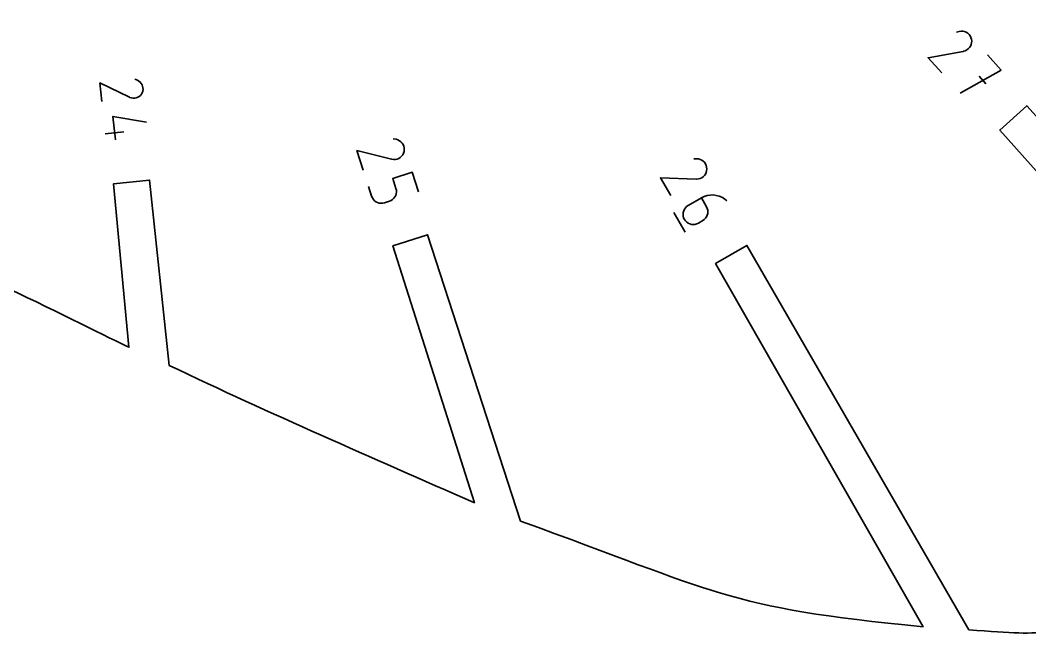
# Model space of a CAD drawing. Header units: centimetres. Extents: x -100 to 52, y -49 to 45.
# Drawn here: x -86.36 to -78.03, y -21.94 to -16.84 of the extents above; entities that cross this region are included whole.
import ezdxf

# ---------------------------------------------------------------- set-up
doc = ezdxf.new("R2010")
doc.units = ezdxf.units.CM
doc.header["$MEASUREMENT"] = 0
doc.layers.add('layer 1', color=7, linetype='Continuous')

msp = doc.modelspace()

# ---------------------------------------------------------------- linework, layer by layer
at = {"layer": 'layer 1', "color": 250, "lineweight": 35}
for points, knots in [([(-98.52654, -19.69095), (-98.52654, -19.69095), (-97.32427, -20.23712), (-97.32427, -20.23712), (-97.32427, -20.23712), (-97.32427, -20.23712), (-94.72386, -17.3715), (-94.72386, -17.3715), (-94.72386, -17.3715), (-94.72386, -17.3715), (-94.50092, -17.57224), (-94.50092, -17.57224), (-94.50092, -17.57224), (-94.50092, -17.57224), (-97.00619, -20.35463), (-97.00619, -20.35463), (-97.00619, -20.35463), (-95.41216, -20.52421), (-95.12664, -20.63377), (-93.48973, -20.28772), (-93.48973, -20.28772), (-93.48973, -20.28772), (-92.10978, -17.89756), (-92.10978, -17.89756), (-92.10978, -17.89756), (-92.10978, -17.89756), (-91.84997, -18.04756), (-91.84997, -18.04756), (-91.84997, -18.04756), (-91.84997, -18.04756), (-93.08875, -20.1932), (-93.08875, -20.1932), (-93.08875, -20.1932), (-92.10593, -20.0464), (-91.22934, -19.77083), (-90.24428, -19.51206), (-90.24428, -19.51206), (-90.24428, -19.51206), (-89.69729, -17.87711), (-89.69729, -17.87711), (-89.69729, -17.87711), (-89.69729, -17.87711), (-89.41197, -17.96982), (-89.41197, -17.96982), (-89.41197, -17.96982), (-89.41197, -17.96982), (-89.87455, -19.3935), (-89.87455, -19.3935), (-89.87455, -19.3935), (-89.15314, -19.24652), (-88.43535, -19.01065), (-87.7262, -18.80709), (-87.7262, -18.80709), (-87.7262, -18.80709), (-87.59775, -17.72849), (-87.59775, -17.72849), (-87.59775, -17.72849), (-87.59775, -17.72849), (-87.2994, -17.75985), (-87.2994, -17.75985), (-87.2994, -17.75985), (-87.2994, -17.75985), (-87.39741, -18.69239), (-87.39741, -18.69239), (-87.39741, -18.69239), (-87.18088, -18.67591), (-85.77119, -19.4016), (-85.46701, -19.54407), (-85.46701, -19.54407), (-85.46701, -19.54407), (-85.59375, -18.19471), (-85.59375, -18.19471), (-85.59375, -18.19471), (-85.59375, -18.19471), (-85.2954, -18.16335), (-85.2954, -18.16335), (-85.2954, -18.16335), (-85.2954, -18.16335), (-85.1345, -19.69417), (-85.1345, -19.69417), (-85.1345, -19.69417), (-84.2835, -20.10026), (-83.47692, -20.44826), (-82.61366, -20.82899), (-82.61366, -20.82899), (-82.61366, -20.82899), (-83.28717, -18.70757), (-83.28717, -18.70757), (-83.28717, -18.70757), (-83.28717, -18.70757), (-83.00186, -18.61487), (-83.00186, -18.61487), (-83.00186, -18.61487), (-83.00186, -18.61487), (-82.23327, -20.98034), (-82.23327, -20.98034), (-82.23327, -20.98034), (-80.61391, -21.56183), (-80.55406, -21.69483), (-78.90947, -21.85243), (-78.90947, -21.85243), (-78.90947, -21.85243), (-80.62338, -18.85385), (-80.62338, -18.85385), (-80.62338, -18.85385), (-80.62338, -18.85385), (-80.36357, -18.70385), (-80.36357, -18.70385), (-80.36357, -18.70385), (-80.36357, -18.70385), (-78.53154, -21.87702), (-78.53154, -21.87702), (-78.53154, -21.87702), (-77.80634, -21.93547), (-77.94115, -21.91348), (-77.07269, -21.67987), (-77.07269, -21.67987), (-76.21692, -21.44968), (-76.36761, -21.4984), (-75.55864, -20.79244), (-75.55864, -20.79244), (-75.55864, -20.79244), (-78.27726, -17.75069), (-78.27726, -17.75069), (-78.27726, -17.75069), (-78.27726, -17.75069), (-78.05432, -17.54995), (-78.05432, -17.54995), (-78.05432, -17.54995), (-78.05432, -17.54995), (-75.33115, -20.57433), (-75.33115, -20.57433), (-75.33115, -20.57433), (-75.11977, -20.42315), (-74.59754, -19.26939), (-74.5181, -18.95532), (-74.5181, -18.95532), (-74.5181, -18.95532), (-74.39407, -17.40541), (-74.39407, -17.40541), (-74.39407, -17.40541), (-74.39407, -17.40541), (-77.12459, -15.40303), (-77.12459, -15.40303), (-77.12459, -15.40303), (-77.12459, -15.40303), (-76.94825, -15.16032), (-76.94825, -15.16032), (-76.94825, -15.16032), (-76.94825, -15.16032), (-74.39044, -17.01868), (-74.39044, -17.01868), (-74.39044, -17.01868), (-74.29888, -16.7252), (-74.84731, -14.25196), (-74.98673, -13.72123), (-74.98673, -13.72123), (-74.98673, -13.72123), (-76.98316, -12.81595), (-76.98316, -12.81595), (-76.98316, -12.81595), (-76.98316, -12.81595), (-76.86114, -12.54188), (-76.86114, -12.54188), (-76.86114, -12.54188), (-76.86114, -12.54188), (-75.114, -13.31976), (-75.114, -13.31976), (-75.114, -13.31976), (-75.32404, -12.48269), (-75.51083, -11.70447), (-75.74875, -10.87563), (-75.74875, -10.87563), (-75.74875, -10.87563), (-77.08277, -10.57674), (-77.08277, -10.57674), (-77.08277, -10.57674), (-77.08277, -10.57674), (-77.0204, -10.28329), (-77.0204, -10.28329), (-77.0204, -10.28329), (-77.0204, -10.28329), (-75.86967, -10.52789), (-75.86967, -10.52789), (-75.86967, -10.52789), (-76.27675, -9.02249), (-76.30859, -9.46489), (-75.90032, -8.59319), (-75.90032, -8.59319), (-75.90032, -8.59319), (-76.972, -8.57819), (-76.972, -8.57819), (-76.972, -8.57819), (-76.972, -8.57819), (-76.972, -8.27819), (-76.972, -8.27819), (-76.972, -8.27819), (-76.972, -8.27819), (-75.76076, -8.27819), (-75.76076, -8.27819), (-75.76076, -8.27819), (-75.42213, -7.56186), (-75.06287, -6.82672), (-74.74439, -6.10465), (-74.74439, -6.10465), (-74.74439, -6.10465), (-76.44196, -6.45014), (-76.44196, -6.45014), (-76.44196, -6.45014), (-76.44196, -6.45014), (-76.50433, -6.15669), (-76.50433, -6.15669), (-76.50433, -6.15669), (-76.50433, -6.15669), (-74.59176, -5.75017), (-74.59176, -5.75017), (-74.59176, -5.75017), (-74.06339, -4.55929), (-73.83809, -4.05316), (-73.42291, -2.80012), (-73.42291, -2.80012), (-73.42291, -2.80012), (-76.01147, -3.9362), (-76.01147, -3.9362), (-76.01147, -3.9362), (-76.01147, -3.9362), (-76.13349, -3.66214), (-76.13349, -3.66214), (-76.13349, -3.66214), (-76.13349, -3.66214), (-73.2901, -2.39618), (-73.2901, -2.39618), (-73.2901, -2.39618), (-73.12016, -1.88717), (-72.93178, -0.48234), (-72.97818, 0.03596), (-72.97818, 0.03596), (-72.97818, 0.03596), (-73.21774, 0.96854), (-73.21774, 0.96854), (-73.21774, 0.96854), (-73.21774, 0.96854), (-76.40047, -1.29807), (-76.40047, -1.29807), (-76.40047, -1.29807), (-76.40047, -1.29807), (-76.5768, -1.05537), (-76.5768, -1.05537), (-76.5768, -1.05537), (-76.5768, -1.05537), (-73.32265, 1.3089), (-73.32265, 1.3089), (-73.32265, 1.3089), (-73.45134, 1.81415), (-73.47945, 1.7523), (-73.9792, 2.33824), (-73.9792, 2.33824), (-74.55946, 3.01857), (-74.60347, 2.94138), (-75.61459, 3.38073), (-75.61459, 3.38073), (-75.61459, 3.38073), (-78.21499, 0.51511), (-78.21499, 0.51511), (-78.21499, 0.51511), (-78.21499, 0.51511), (-78.43794, 0.71584), (-78.43794, 0.71584), (-78.43794, 0.71584), (-78.43794, 0.71584), (-75.93266, 3.49824), (-75.93266, 3.49824), (-75.93266, 3.49824), (-77.52662, 3.66781), (-77.81226, 3.77737), (-79.44912, 3.43133), (-79.44912, 3.43133), (-79.44912, 3.43133), (-80.82908, 1.04117), (-80.82908, 1.04117), (-80.82908, 1.04117), (-80.82908, 1.04117), (-81.08888, 1.19117), (-81.08888, 1.19117), (-81.08888, 1.19117), (-81.08888, 1.19117), (-79.8501, 3.33681), (-79.8501, 3.33681), (-79.8501, 3.33681), (-80.83292, 3.19001), (-81.70951, 2.91444), (-82.69457, 2.65566), (-82.69457, 2.65566), (-82.69457, 2.65566), (-83.24157, 1.02072), (-83.24157, 1.02072), (-83.24157, 1.02072), (-83.24157, 1.02072), (-83.52688, 1.11343), (-83.52688, 1.11343), (-83.52688, 1.11343), (-83.52688, 1.11343), (-83.0643, 2.5371), (-83.0643, 2.5371), (-83.0643, 2.5371), (-83.78571, 2.39013), (-84.5035, 2.15426), (-85.21265, 1.9507), (-85.21265, 1.9507), (-85.21265, 1.9507), (-85.3411, 0.8721), (-85.3411, 0.8721), (-85.3411, 0.8721), (-85.3411, 0.8721), (-85.63946, 0.90346), (-85.63946, 0.90346), (-85.63946, 0.90346), (-85.63946, 0.90346), (-85.54144, 1.836), (-85.54144, 1.836), (-85.54144, 1.836), (-85.75798, 1.81952), (-87.16766, 2.54521), (-87.47184, 2.68767), (-87.47184, 2.68767), (-87.47184, 2.68767), (-87.3451, 1.33832), (-87.3451, 1.33832), (-87.3451, 1.33832), (-87.3451, 1.33832), (-87.64346, 1.30696), (-87.64346, 1.30696), (-87.64346, 1.30696), (-87.64346, 1.30696), (-87.80436, 2.83778), (-87.80436, 2.83778), (-87.80436, 2.83778), (-88.65535, 3.24386), (-89.46195, 3.59188), (-90.3252, 3.9726), (-90.3252, 3.9726), (-90.3252, 3.9726), (-89.65168, 1.85118), (-89.65168, 1.85118), (-89.65168, 1.85118), (-89.65168, 1.85118), (-89.937, 1.75847), (-89.937, 1.75847), (-89.937, 1.75847), (-89.937, 1.75847), (-90.70559, 4.12395), (-90.70559, 4.12395), (-90.70559, 4.12395), (-92.32495, 4.70544), (-92.3848, 4.83844), (-94.02939, 4.99604), (-94.02939, 4.99604), (-94.02939, 4.99604), (-92.31548, 1.99745), (-92.31548, 1.99745), (-92.31548, 1.99745), (-92.31548, 1.99745), (-92.57528, 1.84745), (-92.57528, 1.84745), (-92.57528, 1.84745), (-92.57528, 1.84745), (-94.40732, 5.02062), (-94.40732, 5.02062), (-94.40732, 5.02062), (-95.1325, 5.07909), (-94.9977, 5.05709), (-95.86616, 4.82348), (-95.86616, 4.82348), (-96.72201, 4.59326), (-96.57118, 4.64203), (-97.38022, 3.93605), (-97.38022, 3.93605), (-97.38022, 3.93605), (-94.66159, 0.89429), (-94.66159, 0.89429), (-94.66159, 0.89429), (-94.66159, 0.89429), (-94.88454, 0.69355), (-94.88454, 0.69355), (-94.88454, 0.69355), (-94.88454, 0.69355), (-97.60771, 3.71794), (-97.60771, 3.71794), (-97.60771, 3.71794), (-97.81908, 3.56676), (-98.34131, 2.41299), (-98.42075, 2.09893), (-98.42075, 2.09893), (-98.42075, 2.09893), (-98.54479, 0.54901), (-98.54479, 0.54901), (-98.54479, 0.54901), (-98.54479, 0.54901), (-95.81427, -1.45336), (-95.81427, -1.45336), (-95.81427, -1.45336), (-95.81427, -1.45336), (-95.9906, -1.69606), (-95.9906, -1.69606), (-95.9906, -1.69606), (-95.9906, -1.69606), (-98.54842, 0.16229), (-98.54842, 0.16229), (-98.54842, 0.16229), (-98.63997, -0.13128), (-98.09155, -2.60437), (-97.95212, -3.13515), (-97.95212, -3.13515), (-97.95212, -3.13515), (-95.9557, -4.04044), (-95.9557, -4.04044), (-95.9557, -4.04044), (-95.9557, -4.04044), (-96.07772, -4.3145), (-96.07772, -4.3145), (-96.07772, -4.3145), (-96.07772, -4.3145), (-97.82485, -3.53663), (-97.82485, -3.53663), (-97.82485, -3.53663), (-97.61482, -4.3737), (-97.42803, -5.15191), (-97.19011, -5.98076), (-97.19011, -5.98076), (-97.19011, -5.98076), (-95.85608, -6.27965), (-95.85608, -6.27965), (-95.85608, -6.27965), (-95.85608, -6.27965), (-95.91845, -6.57309), (-95.91845, -6.57309), (-95.91845, -6.57309), (-95.91845, -6.57309), (-97.06918, -6.3285), (-97.06918, -6.3285), (-97.06918, -6.3285), (-96.66212, -7.83389), (-96.63027, -7.39149), (-97.03854, -8.26319), (-97.03854, -8.26319), (-97.03854, -8.26319), (-95.96685, -8.27819), (-95.96685, -8.27819), (-95.96685, -8.27819), (-95.96685, -8.27819), (-95.96685, -8.57819), (-95.96685, -8.57819), (-95.96685, -8.57819), (-95.96685, -8.57819), (-97.17809, -8.57819), (-97.17809, -8.57819), (-97.17809, -8.57819), (-97.51672, -9.29452), (-97.876, -10.02967), (-98.19446, -10.75174), (-98.19446, -10.75174), (-98.19446, -10.75174), (-96.49689, -10.40625), (-96.49689, -10.40625), (-96.49689, -10.40625), (-96.49689, -10.40625), (-96.43452, -10.69969), (-96.43452, -10.69969), (-96.43452, -10.69969), (-96.43452, -10.69969), (-98.34709, -11.10622), (-98.34709, -11.10622), (-98.34709, -11.10622), (-98.87547, -12.29711), (-99.10076, -12.80321), (-99.51594, -14.05626), (-99.51594, -14.05626), (-99.51594, -14.05626), (-96.92738, -12.92018), (-96.92738, -12.92018), (-96.92738, -12.92018), (-96.92738, -12.92018), (-96.80536, -13.19424), (-96.80536, -13.19424), (-96.80536, -13.19424), (-96.80536, -13.19424), (-99.64875, -14.4602), (-99.64875, -14.4602), (-99.64875, -14.4602), (-99.81868, -14.96919), (-100.00707, -16.37408), (-99.96068, -16.89235), (-99.96068, -16.89235), (-99.96068, -16.89235), (-99.72111, -17.82493), (-99.72111, -17.82493), (-99.72111, -17.82493), (-99.72111, -17.82493), (-96.53839, -15.55831), (-96.53839, -15.55831), (-96.53839, -15.55831), (-96.53839, -15.55831), (-96.36205, -15.80101), (-96.36205, -15.80101), (-96.36205, -15.80101), (-96.36205, -15.80101), (-99.6162, -18.16529), (-99.6162, -18.16529), (-99.6162, -18.16529), (-99.4614, -18.77309), (-98.9348, -19.2231), (-98.52654, -19.69095)], [0, 0, 0, 0, 0.0077519, 0.0077519, 0.0077519, 0.0077519, 0.0155039, 0.0155039, 0.0155039, 0.0155039, 0.0232558, 0.0232558, 0.0232558, 0.0232558, 0.0310078, 0.0310078, 0.0310078, 0.0310078, 0.0387597, 0.0387597, 0.0387597, 0.0387597, 0.0465116, 0.0465116, 0.0465116, 0.0465116, 0.0542636, 0.0542636, 0.0542636, 0.0542636, 0.0620155, 0.0620155, 0.0620155, 0.0620155, 0.0697674, 0.0697674, 0.0697674, 0.0697674, 0.0775194, 0.0775194, 0.0775194, 0.0775194, 0.0852713, 0.0852713, 0.0852713, 0.0852713, 0.0930233, 0.0930233, 0.0930233, 0.0930233, 0.1007752, 0.1007752, 0.1007752, 0.1007752, 0.1085271, 0.1085271, 0.1085271, 0.1085271, 0.1162791, 0.1162791, 0.1162791, 0.1162791, 0.124031, 0.124031, 0.124031, 0.124031, 0.1317829, 0.1317829, 0.1317829, 0.1317829, 0.1395349, 0.1395349, 0.1395349, 0.1395349, 0.1472868, 0.1472868, 0.1472868, 0.1472868, 0.1550388, 0.1550388, 0.1550388, 0.1550388, 0.1627907, 0.1627907, 0.1627907, 0.1627907, 0.1705426, 0.1705426, 0.1705426, 0.1705426, 0.1782946, 0.1782946, 0.1782946, 0.1782946, 0.1860465, 0.1860465, 0.1860465, 0.1860465, 0.1937984, 0.1937984, 0.1937984, 0.1937984, 0.2015504, 0.2015504, 0.2015504, 0.2015504, 0.2093023, 0.2093023, 0.2093023, 0.2093023, 0.2170543, 0.2170543, 0.2170543, 0.2170543, 0.2248062, 0.2248062, 0.2248062, 0.2248062, 0.2325581, 0.2325581, 0.2325581, 0.2325581, 0.2403101, 0.2403101, 0.2403101, 0.2403101, 0.248062, 0.248062, 0.248062, 0.248062, 0.255814, 0.255814, 0.255814, 0.255814, 0.2635659, 0.2635659, 0.2635659, 0.2635659, 0.2713178, 0.2713178, 0.2713178, 0.2713178, 0.2790698, 0.2790698, 0.2790698, 0.2790698, 0.2868217, 0.2868217, 0.2868217, 0.2868217, 0.2945736, 0.2945736, 0.2945736, 0.2945736, 0.3023256, 0.3023256, 0.3023256, 0.3023256, 0.3100775, 0.3100775, 0.3100775, 0.3100775, 0.3178295, 0.3178295, 0.3178295, 0.3178295, 0.3255814, 0.3255814, 0.3255814, 0.3255814, 0.3333333, 0.3333333, 0.3333333, 0.3333333, 0.3410853, 0.3410853, 0.3410853, 0.3410853, 0.3488372, 0.3488372, 0.3488372, 0.3488372, 0.3565891, 0.3565891, 0.3565891, 0.3565891, 0.3643411, 0.3643411, 0.3643411, 0.3643411, 0.372093, 0.372093, 0.372093, 0.372093, 0.379845, 0.379845, 0.379845, 0.379845, 0.3875969, 0.3875969, 0.3875969, 0.3875969, 0.3953488, 0.3953488, 0.3953488, 0.3953488, 0.4031008, 0.4031008, 0.4031008, 0.4031008, 0.4108527, 0.4108527, 0.4108527, 0.4108527, 0.4186047, 0.4186047, 0.4186047, 0.4186047, 0.4263566, 0.4263566, 0.4263566, 0.4263566, 0.4341085, 0.4341085, 0.4341085, 0.4341085, 0.4418605, 0.4418605, 0.4418605, 0.4418605, 0.4496124, 0.4496124, 0.4496124, 0.4496124, 0.4573643, 0.4573643, 0.4573643, 0.4573643, 0.4651163, 0.4651163, 0.4651163, 0.4651163, 0.4728682, 0.4728682, 0.4728682, 0.4728682, 0.4806202, 0.4806202, 0.4806202, 0.4806202, 0.4883721, 0.4883721, 0.4883721, 0.4883721, 0.496124, 0.496124, 0.496124, 0.496124, 0.503876, 0.503876, 0.503876, 0.503876, 0.5116279, 0.5116279, 0.5116279, 0.5116279, 0.5193798, 0.5193798, 0.5193798, 0.5193798, 0.5271318, 0.5271318, 0.5271318, 0.5271318, 0.5348837, 0.5348837, 0.5348837, 0.5348837, 0.5426357, 0.5426357, 0.5426357, 0.5426357, 0.5503876, 0.5503876, 0.5503876, 0.5503876, 0.5581395, 0.5581395, 0.5581395, 0.5581395, 0.5658915, 0.5658915, 0.5658915, 0.5658915, 0.5736434, 0.5736434, 0.5736434, 0.5736434, 0.5813953, 0.5813953, 0.5813953, 0.5813953, 0.5891473, 0.5891473, 0.5891473, 0.5891473, 0.5968992, 0.5968992, 0.5968992, 0.5968992, 0.6046512, 0.6046512, 0.6046512, 0.6046512, 0.6124031, 0.6124031, 0.6124031, 0.6124031, 0.620155, 0.620155, 0.620155, 0.620155, 0.627907, 0.627907, 0.627907, 0.627907, 0.6356589, 0.6356589, 0.6356589, 0.6356589, 0.6434109, 0.6434109, 0.6434109, 0.6434109, 0.6511628, 0.6511628, 0.6511628, 0.6511628, 0.6589147, 0.6589147, 0.6589147, 0.6589147, 0.6666667, 0.6666667, 0.6666667, 0.6666667, 0.6744186, 0.6744186, 0.6744186, 0.6744186, 0.6821705, 0.6821705, 0.6821705, 0.6821705, 0.6899225, 0.6899225, 0.6899225, 0.6899225, 0.6976744, 0.6976744, 0.6976744, 0.6976744, 0.7054264, 0.7054264, 0.7054264, 0.7054264, 0.7131783, 0.7131783, 0.7131783, 0.7131783, 0.7209302, 0.7209302, 0.7209302, 0.7209302, 0.7286822, 0.7286822, 0.7286822, 0.7286822, 0.7364341, 0.7364341, 0.7364341, 0.7364341, 0.744186, 0.744186, 0.744186, 0.744186, 0.751938, 0.751938, 0.751938, 0.751938, 0.7596899, 0.7596899, 0.7596899, 0.7596899, 0.7674419, 0.7674419, 0.7674419, 0.7674419, 0.7751938, 0.7751938, 0.7751938, 0.7751938, 0.7829457, 0.7829457, 0.7829457, 0.7829457, 0.7906977, 0.7906977, 0.7906977, 0.7906977, 0.7984496, 0.7984496, 0.7984496, 0.7984496, 0.8062016, 0.8062016, 0.8062016, 0.8062016, 0.8139535, 0.8139535, 0.8139535, 0.8139535, 0.8217054, 0.8217054, 0.8217054, 0.8217054, 0.8294574, 0.8294574, 0.8294574, 0.8294574, 0.8372093, 0.8372093, 0.8372093, 0.8372093, 0.8449612, 0.8449612, 0.8449612, 0.8449612, 0.8527132, 0.8527132, 0.8527132, 0.8527132, 0.8604651, 0.8604651, 0.8604651, 0.8604651, 0.8682171, 0.8682171, 0.8682171, 0.8682171, 0.875969, 0.875969, 0.875969, 0.875969, 0.8837209, 0.8837209, 0.8837209, 0.8837209, 0.8914729, 0.8914729, 0.8914729, 0.8914729, 0.8992248, 0.8992248, 0.8992248, 0.8992248, 0.9069767, 0.9069767, 0.9069767, 0.9069767, 0.9147287, 0.9147287, 0.9147287, 0.9147287, 0.9224806, 0.9224806, 0.9224806, 0.9224806, 0.9302326, 0.9302326, 0.9302326, 0.9302326, 0.9379845, 0.9379845, 0.9379845, 0.9379845, 0.9457364, 0.9457364, 0.9457364, 0.9457364, 0.9534884, 0.9534884, 0.9534884, 0.9534884, 0.9612403, 0.9612403, 0.9612403, 0.9612403, 0.9689922, 0.9689922, 0.9689922, 0.9689922, 0.9767442, 0.9767442, 0.9767442, 0.9767442, 0.9844961, 0.9844961, 0.9844961, 0.9844961, 1, 1, 1, 1]), ([(-78.75613, -17.27846), (-78.75613, -17.27846), (-78.86898, -17.15312), (-78.86898, -17.15312), (-78.86898, -17.15312), (-78.86898, -17.15312), (-78.57825, -17.10105), (-78.57825, -17.10105), (-78.57825, -17.10105), (-78.57825, -17.10105), (-78.57795, -17.10104), (-78.57795, -17.10104), (-78.57795, -17.10104), (-78.57795, -17.10104), (-78.57766, -17.10102), (-78.57766, -17.10102), (-78.57766, -17.10102), (-78.57766, -17.10102), (-78.57737, -17.10099), (-78.57737, -17.10099), (-78.57737, -17.10099), (-78.57737, -17.10099), (-78.57708, -17.10095), (-78.57708, -17.10095), (-78.57708, -17.10095), (-78.57708, -17.10095), (-78.57678, -17.1009), (-78.57678, -17.1009), (-78.57678, -17.1009), (-78.57678, -17.1009), (-78.57648, -17.10085), (-78.57648, -17.10085), (-78.57648, -17.10085), (-78.57648, -17.10085), (-78.57618, -17.10078), (-78.57618, -17.10078), (-78.57618, -17.10078), (-78.57618, -17.10078), (-78.57586, -17.10071), (-78.57586, -17.10071), (-78.57586, -17.10071), (-78.57586, -17.10071), (-78.57553, -17.10062), (-78.57553, -17.10062), (-78.57553, -17.10062), (-78.57553, -17.10062), (-78.56095, -17.09616), (-78.56095, -17.09616), (-78.56095, -17.09616), (-78.56095, -17.09616), (-78.5478, -17.08937), (-78.5478, -17.08937), (-78.5478, -17.08937), (-78.5478, -17.08937), (-78.53623, -17.08054), (-78.53623, -17.08054), (-78.53623, -17.08054), (-78.53623, -17.08054), (-78.52644, -17.06995), (-78.52644, -17.06995), (-78.52644, -17.06995), (-78.52644, -17.06995), (-78.5186, -17.05789), (-78.5186, -17.05789), (-78.5186, -17.05789), (-78.5186, -17.05789), (-78.51289, -17.04465), (-78.51289, -17.04465), (-78.51289, -17.04465), (-78.51289, -17.04465), (-78.50948, -17.0305), (-78.50948, -17.0305), (-78.50948, -17.0305), (-78.50948, -17.0305), (-78.50857, -17.01573), (-78.50857, -17.01573), (-78.50857, -17.01573), (-78.50857, -17.01573), (-78.51032, -17.00064), (-78.51032, -17.00064), (-78.51032, -17.00064), (-78.51032, -17.00064), (-78.51488, -16.9861), (-78.51488, -16.9861), (-78.51488, -16.9861), (-78.51488, -16.9861), (-78.52173, -16.97296), (-78.52173, -16.97296), (-78.52173, -16.97296), (-78.52173, -16.97296), (-78.53059, -16.96141), (-78.53059, -16.96141), (-78.53059, -16.96141), (-78.53059, -16.96141), (-78.54119, -16.95163), (-78.54119, -16.95163), (-78.54119, -16.95163), (-78.54119, -16.95163), (-78.55325, -16.9438), (-78.55325, -16.9438), (-78.55325, -16.9438), (-78.55325, -16.9438), (-78.56649, -16.93811), (-78.56649, -16.93811), (-78.56649, -16.93811), (-78.56649, -16.93811), (-78.58065, -16.93474), (-78.58065, -16.93474), (-78.58065, -16.93474), (-78.58065, -16.93474), (-78.59543, -16.93386), (-78.59543, -16.93386), (-78.59543, -16.93386), (-78.59543, -16.93386), (-78.61058, -16.93567), (-78.61058, -16.93567), (-78.61058, -16.93567), (-78.61058, -16.93567), (-78.63377, -16.94166), (-78.63377, -16.94166)], [0, 0, 0, 0, 0.0322581, 0.0322581, 0.0322581, 0.0322581, 0.0645161, 0.0645161, 0.0645161, 0.0645161, 0.0967742, 0.0967742, 0.0967742, 0.0967742, 0.1290323, 0.1290323, 0.1290323, 0.1290323, 0.1612903, 0.1612903, 0.1612903, 0.1612903, 0.1935484, 0.1935484, 0.1935484, 0.1935484, 0.2258065, 0.2258065, 0.2258065, 0.2258065, 0.2580645, 0.2580645, 0.2580645, 0.2580645, 0.2903226, 0.2903226, 0.2903226, 0.2903226, 0.3225806, 0.3225806, 0.3225806, 0.3225806, 0.3548387, 0.3548387, 0.3548387, 0.3548387, 0.3870968, 0.3870968, 0.3870968, 0.3870968, 0.4193548, 0.4193548, 0.4193548, 0.4193548, 0.4516129, 0.4516129, 0.4516129, 0.4516129, 0.483871, 0.483871, 0.483871, 0.483871, 0.516129, 0.516129, 0.516129, 0.516129, 0.5483871, 0.5483871, 0.5483871, 0.5483871, 0.5806452, 0.5806452, 0.5806452, 0.5806452, 0.6129032, 0.6129032, 0.6129032, 0.6129032, 0.6451613, 0.6451613, 0.6451613, 0.6451613, 0.6774194, 0.6774194, 0.6774194, 0.6774194, 0.7096774, 0.7096774, 0.7096774, 0.7096774, 0.7419355, 0.7419355, 0.7419355, 0.7419355, 0.7741935, 0.7741935, 0.7741935, 0.7741935, 0.8064516, 0.8064516, 0.8064516, 0.8064516, 0.8387097, 0.8387097, 0.8387097, 0.8387097, 0.8709677, 0.8709677, 0.8709677, 0.8709677, 0.9032258, 0.9032258, 0.9032258, 0.9032258, 0.9354839, 0.9354839, 0.9354839, 0.9354839, 1, 1, 1, 1]), ([(-78.60431, -17.44706), (-78.60431, -17.44706), (-78.26561, -17.25569), (-78.26561, -17.25569), (-78.26561, -17.25569), (-78.26561, -17.25569), (-78.37861, -17.13019), (-78.37861, -17.13019)], [0, 0, 0, 0, 0.3333333, 0.3333333, 0.3333333, 0.3333333, 1, 1, 1, 1]), ([(-85.68982, -17.51611), (-85.68982, -17.51611), (-85.70603, -17.36186), (-85.70603, -17.36186), (-85.70603, -17.36186), (-85.70603, -17.36186), (-85.4616, -17.48027), (-85.4616, -17.48027), (-85.4616, -17.48027), (-85.4616, -17.48027), (-85.46137, -17.48042), (-85.46137, -17.48042), (-85.46137, -17.48042), (-85.46137, -17.48042), (-85.46114, -17.48056), (-85.46114, -17.48056), (-85.46114, -17.48056), (-85.46114, -17.48056), (-85.46091, -17.4807), (-85.46091, -17.4807), (-85.46091, -17.4807), (-85.46091, -17.4807), (-85.46067, -17.48083), (-85.46067, -17.48083), (-85.46067, -17.48083), (-85.46067, -17.48083), (-85.46043, -17.48095), (-85.46043, -17.48095), (-85.46043, -17.48095), (-85.46043, -17.48095), (-85.46018, -17.48107), (-85.46018, -17.48107), (-85.46018, -17.48107), (-85.46018, -17.48107), (-85.45991, -17.48119), (-85.45991, -17.48119), (-85.45991, -17.48119), (-85.45991, -17.48119), (-85.45964, -17.48131), (-85.45964, -17.48131), (-85.45964, -17.48131), (-85.45964, -17.48131), (-85.45935, -17.48142), (-85.45935, -17.48142), (-85.45935, -17.48142), (-85.45935, -17.48142), (-85.44609, -17.48598), (-85.44609, -17.48598), (-85.44609, -17.48598), (-85.44609, -17.48598), (-85.43263, -17.48804), (-85.43263, -17.48804), (-85.43263, -17.48804), (-85.43263, -17.48804), (-85.41926, -17.48772), (-85.41926, -17.48772), (-85.41926, -17.48772), (-85.41926, -17.48772), (-85.40625, -17.48514), (-85.40625, -17.48514), (-85.40625, -17.48514), (-85.40625, -17.48514), (-85.3939, -17.4804), (-85.3939, -17.4804), (-85.3939, -17.4804), (-85.3939, -17.4804), (-85.38249, -17.47364), (-85.38249, -17.47364), (-85.38249, -17.47364), (-85.38249, -17.47364), (-85.37231, -17.46495), (-85.37231, -17.46495), (-85.37231, -17.46495), (-85.37231, -17.46495), (-85.36365, -17.45446), (-85.36365, -17.45446), (-85.36365, -17.45446), (-85.36365, -17.45446), (-85.35679, -17.44228), (-85.35679, -17.44228), (-85.35679, -17.44228), (-85.35679, -17.44228), (-85.35232, -17.429), (-85.35232, -17.429), (-85.35232, -17.429), (-85.35232, -17.429), (-85.35032, -17.41553), (-85.35032, -17.41553), (-85.35032, -17.41553), (-85.35032, -17.41553), (-85.35067, -17.40215), (-85.35067, -17.40215), (-85.35067, -17.40215), (-85.35067, -17.40215), (-85.35327, -17.38914), (-85.35327, -17.38914), (-85.35327, -17.38914), (-85.35327, -17.38914), (-85.35801, -17.3768), (-85.35801, -17.3768), (-85.35801, -17.3768), (-85.35801, -17.3768), (-85.36479, -17.36541), (-85.36479, -17.36541), (-85.36479, -17.36541), (-85.36479, -17.36541), (-85.37349, -17.35525), (-85.37349, -17.35525), (-85.37349, -17.35525), (-85.37349, -17.35525), (-85.38402, -17.3466), (-85.38402, -17.3466), (-85.38402, -17.3466), (-85.38402, -17.3466), (-85.39626, -17.33976), (-85.39626, -17.33976), (-85.39626, -17.33976), (-85.39626, -17.33976), (-85.41675, -17.33168), (-85.41675, -17.33168)], [0, 0, 0, 0, 0.0322581, 0.0322581, 0.0322581, 0.0322581, 0.0645161, 0.0645161, 0.0645161, 0.0645161, 0.0967742, 0.0967742, 0.0967742, 0.0967742, 0.1290323, 0.1290323, 0.1290323, 0.1290323, 0.1612903, 0.1612903, 0.1612903, 0.1612903, 0.1935484, 0.1935484, 0.1935484, 0.1935484, 0.2258065, 0.2258065, 0.2258065, 0.2258065, 0.2580645, 0.2580645, 0.2580645, 0.2580645, 0.2903226, 0.2903226, 0.2903226, 0.2903226, 0.3225806, 0.3225806, 0.3225806, 0.3225806, 0.3548387, 0.3548387, 0.3548387, 0.3548387, 0.3870968, 0.3870968, 0.3870968, 0.3870968, 0.4193548, 0.4193548, 0.4193548, 0.4193548, 0.4516129, 0.4516129, 0.4516129, 0.4516129, 0.483871, 0.483871, 0.483871, 0.483871, 0.516129, 0.516129, 0.516129, 0.516129, 0.5483871, 0.5483871, 0.5483871, 0.5483871, 0.5806452, 0.5806452, 0.5806452, 0.5806452, 0.6129032, 0.6129032, 0.6129032, 0.6129032, 0.6451613, 0.6451613, 0.6451613, 0.6451613, 0.6774194, 0.6774194, 0.6774194, 0.6774194, 0.7096774, 0.7096774, 0.7096774, 0.7096774, 0.7419355, 0.7419355, 0.7419355, 0.7419355, 0.7741935, 0.7741935, 0.7741935, 0.7741935, 0.8064516, 0.8064516, 0.8064516, 0.8064516, 0.8387097, 0.8387097, 0.8387097, 0.8387097, 0.8709677, 0.8709677, 0.8709677, 0.8709677, 0.9032258, 0.9032258, 0.9032258, 0.9032258, 0.9354839, 0.9354839, 0.9354839, 0.9354839, 1, 1, 1, 1]), ([(-85.57865, -17.83109), (-85.57865, -17.83109), (-85.59892, -17.63825), (-85.59892, -17.63825), (-85.59892, -17.63825), (-85.59892, -17.63825), (-85.32073, -17.68688), (-85.32073, -17.68688)], [0, 0, 0, 0, 0.3333333, 0.3333333, 0.3333333, 0.3333333, 1, 1, 1, 1]), ([(-83.53262, -18.08149), (-83.53262, -18.08149), (-83.58477, -17.92102), (-83.58477, -17.92102), (-83.58477, -17.92102), (-83.58477, -17.92102), (-83.29786, -17.99174), (-83.29786, -17.99174), (-83.29786, -17.99174), (-83.29786, -17.99174), (-83.29759, -17.99184), (-83.29759, -17.99184), (-83.29759, -17.99184), (-83.29759, -17.99184), (-83.29731, -17.99194), (-83.29731, -17.99194), (-83.29731, -17.99194), (-83.29731, -17.99194), (-83.29703, -17.99203), (-83.29703, -17.99203), (-83.29703, -17.99203), (-83.29703, -17.99203), (-83.29675, -17.99211), (-83.29675, -17.99211), (-83.29675, -17.99211), (-83.29675, -17.99211), (-83.29646, -17.99219), (-83.29646, -17.99219), (-83.29646, -17.99219), (-83.29646, -17.99219), (-83.29617, -17.99226), (-83.29617, -17.99226), (-83.29617, -17.99226), (-83.29617, -17.99226), (-83.29586, -17.99233), (-83.29586, -17.99233), (-83.29586, -17.99233), (-83.29586, -17.99233), (-83.29554, -17.99239), (-83.29554, -17.99239), (-83.29554, -17.99239), (-83.29554, -17.99239), (-83.2952, -17.99245), (-83.2952, -17.99245), (-83.2952, -17.99245), (-83.2952, -17.99245), (-83.28007, -17.9943), (-83.28007, -17.9943), (-83.28007, -17.9943), (-83.28007, -17.9943), (-83.26528, -17.99345), (-83.26528, -17.99345), (-83.26528, -17.99345), (-83.26528, -17.99345), (-83.25111, -17.99008), (-83.25111, -17.99008), (-83.25111, -17.99008), (-83.25111, -17.99008), (-83.23786, -17.98439), (-83.23786, -17.98439), (-83.23786, -17.98439), (-83.23786, -17.98439), (-83.22578, -17.97656), (-83.22578, -17.97656), (-83.22578, -17.97656), (-83.22578, -17.97656), (-83.21517, -17.96678), (-83.21517, -17.96678), (-83.21517, -17.96678), (-83.21517, -17.96678), (-83.20631, -17.95523), (-83.20631, -17.95523), (-83.20631, -17.95523), (-83.20631, -17.95523), (-83.19946, -17.94211), (-83.19946, -17.94211), (-83.19946, -17.94211), (-83.19946, -17.94211), (-83.19492, -17.9276), (-83.19492, -17.9276), (-83.19492, -17.9276), (-83.19492, -17.9276), (-83.19317, -17.91246), (-83.19317, -17.91246), (-83.19317, -17.91246), (-83.19317, -17.91246), (-83.19408, -17.89766), (-83.19408, -17.89766), (-83.19408, -17.89766), (-83.19408, -17.89766), (-83.19748, -17.8835), (-83.19748, -17.8835), (-83.19748, -17.8835), (-83.19748, -17.8835), (-83.20319, -17.87025), (-83.20319, -17.87025), (-83.20319, -17.87025), (-83.20319, -17.87025), (-83.21103, -17.85819), (-83.21103, -17.85819), (-83.21103, -17.85819), (-83.21103, -17.85819), (-83.22082, -17.8476), (-83.22082, -17.8476), (-83.22082, -17.8476), (-83.22082, -17.8476), (-83.23238, -17.83875), (-83.23238, -17.83875), (-83.23238, -17.83875), (-83.23238, -17.83875), (-83.24554, -17.83194), (-83.24554, -17.83194), (-83.24554, -17.83194), (-83.24554, -17.83194), (-83.26011, -17.82743), (-83.26011, -17.82743), (-83.26011, -17.82743), (-83.26011, -17.82743), (-83.28375, -17.82346), (-83.28375, -17.82346)], [0, 0, 0, 0, 0.0322581, 0.0322581, 0.0322581, 0.0322581, 0.0645161, 0.0645161, 0.0645161, 0.0645161, 0.0967742, 0.0967742, 0.0967742, 0.0967742, 0.1290323, 0.1290323, 0.1290323, 0.1290323, 0.1612903, 0.1612903, 0.1612903, 0.1612903, 0.1935484, 0.1935484, 0.1935484, 0.1935484, 0.2258065, 0.2258065, 0.2258065, 0.2258065, 0.2580645, 0.2580645, 0.2580645, 0.2580645, 0.2903226, 0.2903226, 0.2903226, 0.2903226, 0.3225806, 0.3225806, 0.3225806, 0.3225806, 0.3548387, 0.3548387, 0.3548387, 0.3548387, 0.3870968, 0.3870968, 0.3870968, 0.3870968, 0.4193548, 0.4193548, 0.4193548, 0.4193548, 0.4516129, 0.4516129, 0.4516129, 0.4516129, 0.483871, 0.483871, 0.483871, 0.483871, 0.516129, 0.516129, 0.516129, 0.516129, 0.5483871, 0.5483871, 0.5483871, 0.5483871, 0.5806452, 0.5806452, 0.5806452, 0.5806452, 0.6129032, 0.6129032, 0.6129032, 0.6129032, 0.6451613, 0.6451613, 0.6451613, 0.6451613, 0.6774194, 0.6774194, 0.6774194, 0.6774194, 0.7096774, 0.7096774, 0.7096774, 0.7096774, 0.7419355, 0.7419355, 0.7419355, 0.7419355, 0.7741935, 0.7741935, 0.7741935, 0.7741935, 0.8064516, 0.8064516, 0.8064516, 0.8064516, 0.8387097, 0.8387097, 0.8387097, 0.8387097, 0.8709677, 0.8709677, 0.8709677, 0.8709677, 0.9032258, 0.9032258, 0.9032258, 0.9032258, 0.9354839, 0.9354839, 0.9354839, 0.9354839, 1, 1, 1, 1]), ([(-80.99363, -18.29248), (-80.99363, -18.29248), (-81.078, -18.14635), (-81.078, -18.14635), (-81.078, -18.14635), (-81.078, -18.14635), (-80.78267, -18.15588), (-80.78267, -18.15588), (-80.78267, -18.15588), (-80.78267, -18.15588), (-80.78237, -18.15592), (-80.78237, -18.15592), (-80.78237, -18.15592), (-80.78237, -18.15592), (-80.78208, -18.15596), (-80.78208, -18.15596), (-80.78208, -18.15596), (-80.78208, -18.15596), (-80.78179, -18.15599), (-80.78179, -18.15599), (-80.78179, -18.15599), (-80.78179, -18.15599), (-80.7815, -18.15601), (-80.7815, -18.15601), (-80.7815, -18.15601), (-80.7815, -18.15601), (-80.7812, -18.15603), (-80.7812, -18.15603), (-80.7812, -18.15603), (-80.7812, -18.15603), (-80.78089, -18.15604), (-80.78089, -18.15604), (-80.78089, -18.15604), (-80.78089, -18.15604), (-80.78058, -18.15604), (-80.78058, -18.15604), (-80.78058, -18.15604), (-80.78058, -18.15604), (-80.78025, -18.15603), (-80.78025, -18.15603), (-80.78025, -18.15603), (-80.78025, -18.15603), (-80.77991, -18.15602), (-80.77991, -18.15602), (-80.77991, -18.15602), (-80.77991, -18.15602), (-80.76472, -18.15468), (-80.76472, -18.15468), (-80.76472, -18.15468), (-80.76472, -18.15468), (-80.75044, -18.15078), (-80.75044, -18.15078), (-80.75044, -18.15078), (-80.75044, -18.15078), (-80.73728, -18.14454), (-80.73728, -18.14454), (-80.73728, -18.14454), (-80.73728, -18.14454), (-80.7255, -18.13622), (-80.7255, -18.13622), (-80.7255, -18.13622), (-80.7255, -18.13622), (-80.71531, -18.12605), (-80.71531, -18.12605), (-80.71531, -18.12605), (-80.71531, -18.12605), (-80.70697, -18.11427), (-80.70697, -18.11427), (-80.70697, -18.11427), (-80.70697, -18.11427), (-80.7007, -18.10113), (-80.7007, -18.10113), (-80.7007, -18.10113), (-80.7007, -18.10113), (-80.69673, -18.08688), (-80.69673, -18.08688), (-80.69673, -18.08688), (-80.69673, -18.08688), (-80.69531, -18.07174), (-80.69531, -18.07174), (-80.69531, -18.07174), (-80.69531, -18.07174), (-80.69674, -18.05656), (-80.69674, -18.05656), (-80.69674, -18.05656), (-80.69674, -18.05656), (-80.70071, -18.04228), (-80.70071, -18.04228), (-80.70071, -18.04228), (-80.70071, -18.04228), (-80.70698, -18.02914), (-80.70698, -18.02914), (-80.70698, -18.02914), (-80.70698, -18.02914), (-80.71532, -18.01736), (-80.71532, -18.01736), (-80.71532, -18.01736), (-80.71532, -18.01736), (-80.72549, -18.00719), (-80.72549, -18.00719), (-80.72549, -18.00719), (-80.72549, -18.00719), (-80.73727, -17.99887), (-80.73727, -17.99887), (-80.73727, -17.99887), (-80.73727, -17.99887), (-80.75042, -17.99262), (-80.75042, -17.99262), (-80.75042, -17.99262), (-80.75042, -17.99262), (-80.76471, -17.98869), (-80.76471, -17.98869), (-80.76471, -17.98869), (-80.76471, -17.98869), (-80.7799, -17.98731), (-80.7799, -17.98731), (-80.7799, -17.98731), (-80.7799, -17.98731), (-80.80384, -17.98834), (-80.80384, -17.98834)], [0, 0, 0, 0, 0.0322581, 0.0322581, 0.0322581, 0.0322581, 0.0645161, 0.0645161, 0.0645161, 0.0645161, 0.0967742, 0.0967742, 0.0967742, 0.0967742, 0.1290323, 0.1290323, 0.1290323, 0.1290323, 0.1612903, 0.1612903, 0.1612903, 0.1612903, 0.1935484, 0.1935484, 0.1935484, 0.1935484, 0.2258065, 0.2258065, 0.2258065, 0.2258065, 0.2580645, 0.2580645, 0.2580645, 0.2580645, 0.2903226, 0.2903226, 0.2903226, 0.2903226, 0.3225806, 0.3225806, 0.3225806, 0.3225806, 0.3548387, 0.3548387, 0.3548387, 0.3548387, 0.3870968, 0.3870968, 0.3870968, 0.3870968, 0.4193548, 0.4193548, 0.4193548, 0.4193548, 0.4516129, 0.4516129, 0.4516129, 0.4516129, 0.483871, 0.483871, 0.483871, 0.483871, 0.516129, 0.516129, 0.516129, 0.516129, 0.5483871, 0.5483871, 0.5483871, 0.5483871, 0.5806452, 0.5806452, 0.5806452, 0.5806452, 0.6129032, 0.6129032, 0.6129032, 0.6129032, 0.6451613, 0.6451613, 0.6451613, 0.6451613, 0.6774194, 0.6774194, 0.6774194, 0.6774194, 0.7096774, 0.7096774, 0.7096774, 0.7096774, 0.7419355, 0.7419355, 0.7419355, 0.7419355, 0.7741935, 0.7741935, 0.7741935, 0.7741935, 0.8064516, 0.8064516, 0.8064516, 0.8064516, 0.8387097, 0.8387097, 0.8387097, 0.8387097, 0.8709677, 0.8709677, 0.8709677, 0.8709677, 0.9032258, 0.9032258, 0.9032258, 0.9032258, 0.9354839, 0.9354839, 0.9354839, 0.9354839, 1, 1, 1, 1]), ([(-83.48859, -18.21702), (-83.48859, -18.21702), (-83.46251, -18.29726), (-83.46251, -18.29726), (-83.46251, -18.29726), (-83.46251, -18.29726), (-83.45654, -18.31124), (-83.45654, -18.31124), (-83.45654, -18.31124), (-83.45654, -18.31124), (-83.4484, -18.32359), (-83.4484, -18.32359), (-83.4484, -18.32359), (-83.4484, -18.32359), (-83.4384, -18.33415), (-83.4384, -18.33415), (-83.4384, -18.33415), (-83.4384, -18.33415), (-83.42683, -18.34278), (-83.42683, -18.34278), (-83.42683, -18.34278), (-83.42683, -18.34278), (-83.414, -18.34931), (-83.414, -18.34931), (-83.414, -18.34931), (-83.414, -18.34931), (-83.40021, -18.35359), (-83.40021, -18.35359), (-83.40021, -18.35359), (-83.40021, -18.35359), (-83.38577, -18.35547), (-83.38577, -18.35547), (-83.38577, -18.35547), (-83.38577, -18.35547), (-83.37097, -18.35479), (-83.37097, -18.35479), (-83.37097, -18.35479), (-83.37097, -18.35479), (-83.35611, -18.35139), (-83.35611, -18.35139), (-83.35611, -18.35139), (-83.35611, -18.35139), (-83.31614, -18.33841), (-83.31614, -18.33841), (-83.31614, -18.33841), (-83.31614, -18.33841), (-83.30214, -18.33242), (-83.30214, -18.33242), (-83.30214, -18.33242), (-83.30214, -18.33242), (-83.28978, -18.32428), (-83.28978, -18.32428), (-83.28978, -18.32428), (-83.28978, -18.32428), (-83.27922, -18.31428), (-83.27922, -18.31428), (-83.27922, -18.31428), (-83.27922, -18.31428), (-83.27062, -18.30273), (-83.27062, -18.30273), (-83.27062, -18.30273), (-83.27062, -18.30273), (-83.26411, -18.28992), (-83.26411, -18.28992), (-83.26411, -18.28992), (-83.26411, -18.28992), (-83.25986, -18.27615), (-83.25986, -18.27615), (-83.25986, -18.27615), (-83.25986, -18.27615), (-83.258, -18.26173), (-83.258, -18.26173), (-83.258, -18.26173), (-83.258, -18.26173), (-83.2587, -18.24696), (-83.2587, -18.24696), (-83.2587, -18.24696), (-83.2587, -18.24696), (-83.26209, -18.23213), (-83.26209, -18.23213), (-83.26209, -18.23213), (-83.26209, -18.23213), (-83.28816, -18.1519), (-83.28816, -18.1519), (-83.28816, -18.1519), (-83.28816, -18.1519), (-83.12725, -18.09961), (-83.12725, -18.09961), (-83.12725, -18.09961), (-83.12725, -18.09961), (-83.07511, -18.26009), (-83.07511, -18.26009)], [0, 0, 0, 0, 0.0416667, 0.0416667, 0.0416667, 0.0416667, 0.0833333, 0.0833333, 0.0833333, 0.0833333, 0.125, 0.125, 0.125, 0.125, 0.1666667, 0.1666667, 0.1666667, 0.1666667, 0.2083333, 0.2083333, 0.2083333, 0.2083333, 0.25, 0.25, 0.25, 0.25, 0.2916667, 0.2916667, 0.2916667, 0.2916667, 0.3333333, 0.3333333, 0.3333333, 0.3333333, 0.375, 0.375, 0.375, 0.375, 0.4166667, 0.4166667, 0.4166667, 0.4166667, 0.4583333, 0.4583333, 0.4583333, 0.4583333, 0.5, 0.5, 0.5, 0.5, 0.5416667, 0.5416667, 0.5416667, 0.5416667, 0.5833333, 0.5833333, 0.5833333, 0.5833333, 0.625, 0.625, 0.625, 0.625, 0.6666667, 0.6666667, 0.6666667, 0.6666667, 0.7083333, 0.7083333, 0.7083333, 0.7083333, 0.75, 0.75, 0.75, 0.75, 0.7916667, 0.7916667, 0.7916667, 0.7916667, 0.8333333, 0.8333333, 0.8333333, 0.8333333, 0.875, 0.875, 0.875, 0.875, 0.9166667, 0.9166667, 0.9166667, 0.9166667, 1, 1, 1, 1]), ([(-80.52999, -18.33568), (-80.52999, -18.33568), (-80.54992, -18.31928), (-80.54992, -18.31928), (-80.54992, -18.31928), (-80.54992, -18.31928), (-80.57158, -18.30617), (-80.57158, -18.30617), (-80.57158, -18.30617), (-80.57158, -18.30617), (-80.5946, -18.29641), (-80.5946, -18.29641), (-80.5946, -18.29641), (-80.5946, -18.29641), (-80.61859, -18.29004), (-80.61859, -18.29004), (-80.61859, -18.29004), (-80.61859, -18.29004), (-80.64317, -18.2871), (-80.64317, -18.2871), (-80.64317, -18.2871), (-80.64317, -18.2871), (-80.66797, -18.28763), (-80.66797, -18.28763), (-80.66797, -18.28763), (-80.66797, -18.28763), (-80.69261, -18.29168), (-80.69261, -18.29168), (-80.69261, -18.29168), (-80.69261, -18.29168), (-80.7167, -18.2993), (-80.7167, -18.2993), (-80.7167, -18.2993), (-80.7167, -18.2993), (-80.73987, -18.31052), (-80.73987, -18.31052), (-80.73987, -18.31052), (-80.73987, -18.31052), (-80.84923, -18.37366), (-80.84923, -18.37366), (-80.84923, -18.37366), (-80.84923, -18.37366), (-80.8617, -18.38242), (-80.8617, -18.38242), (-80.8617, -18.38242), (-80.8617, -18.38242), (-80.87211, -18.39297), (-80.87211, -18.39297), (-80.87211, -18.39297), (-80.87211, -18.39297), (-80.88038, -18.40496), (-80.88038, -18.40496), (-80.88038, -18.40496), (-80.88038, -18.40496), (-80.88642, -18.41807), (-80.88642, -18.41807), (-80.88642, -18.41807), (-80.88642, -18.41807), (-80.89015, -18.43197), (-80.89015, -18.43197), (-80.89015, -18.43197), (-80.89015, -18.43197), (-80.89148, -18.44634), (-80.89148, -18.44634), (-80.89148, -18.44634), (-80.89148, -18.44634), (-80.89032, -18.46084), (-80.89032, -18.46084), (-80.89032, -18.46084), (-80.89032, -18.46084), (-80.88659, -18.47516), (-80.88659, -18.47516), (-80.88659, -18.47516), (-80.88659, -18.47516), (-80.8802, -18.48895), (-80.8802, -18.48895), (-80.8802, -18.48895), (-80.8802, -18.48895), (-80.87143, -18.50141), (-80.87143, -18.50141), (-80.87143, -18.50141), (-80.87143, -18.50141), (-80.86089, -18.51181), (-80.86089, -18.51181), (-80.86089, -18.51181), (-80.86089, -18.51181), (-80.84891, -18.52007), (-80.84891, -18.52007), (-80.84891, -18.52007), (-80.84891, -18.52007), (-80.8358, -18.5261), (-80.8358, -18.5261), (-80.8358, -18.5261), (-80.8358, -18.5261), (-80.8219, -18.52982), (-80.8219, -18.52982), (-80.8219, -18.52982), (-80.8219, -18.52982), (-80.80753, -18.53113), (-80.80753, -18.53113), (-80.80753, -18.53113), (-80.80753, -18.53113), (-80.79302, -18.52995), (-80.79302, -18.52995), (-80.79302, -18.52995), (-80.79302, -18.52995), (-80.77869, -18.5262), (-80.77869, -18.5262), (-80.77869, -18.5262), (-80.77869, -18.5262), (-80.76487, -18.51979), (-80.76487, -18.51979), (-80.76487, -18.51979), (-80.76487, -18.51979), (-80.72847, -18.49877), (-80.72847, -18.49877), (-80.72847, -18.49877), (-80.72847, -18.49877), (-80.71601, -18.49001), (-80.71601, -18.49001), (-80.71601, -18.49001), (-80.71601, -18.49001), (-80.70561, -18.47948), (-80.70561, -18.47948), (-80.70561, -18.47948), (-80.70561, -18.47948), (-80.69736, -18.46752), (-80.69736, -18.46752), (-80.69736, -18.46752), (-80.69736, -18.46752), (-80.69134, -18.45444), (-80.69134, -18.45444), (-80.69134, -18.45444), (-80.69134, -18.45444), (-80.68764, -18.44056), (-80.68764, -18.44056), (-80.68764, -18.44056), (-80.68764, -18.44056), (-80.68633, -18.42621), (-80.68633, -18.42621), (-80.68633, -18.42621), (-80.68633, -18.42621), (-80.68752, -18.41172), (-80.68752, -18.41172), (-80.68752, -18.41172), (-80.68752, -18.41172), (-80.69128, -18.3974), (-80.69128, -18.3974), (-80.69128, -18.3974), (-80.69128, -18.3974), (-80.69769, -18.38358), (-80.69769, -18.38358), (-80.69769, -18.38358), (-80.69769, -18.38358), (-80.73987, -18.31052), (-80.73987, -18.31052)], [0, 0, 0, 0, 0.025, 0.025, 0.025, 0.025, 0.05, 0.05, 0.05, 0.05, 0.075, 0.075, 0.075, 0.075, 0.1, 0.1, 0.1, 0.1, 0.125, 0.125, 0.125, 0.125, 0.15, 0.15, 0.15, 0.15, 0.175, 0.175, 0.175, 0.175, 0.2, 0.2, 0.2, 0.2, 0.225, 0.225, 0.225, 0.225, 0.25, 0.25, 0.25, 0.25, 0.275, 0.275, 0.275, 0.275, 0.3, 0.3, 0.3, 0.3, 0.325, 0.325, 0.325, 0.325, 0.35, 0.35, 0.35, 0.35, 0.375, 0.375, 0.375, 0.375, 0.4, 0.4, 0.4, 0.4, 0.425, 0.425, 0.425, 0.425, 0.45, 0.45, 0.45, 0.45, 0.475, 0.475, 0.475, 0.475, 0.5, 0.5, 0.5, 0.5, 0.525, 0.525, 0.525, 0.525, 0.55, 0.55, 0.55, 0.55, 0.575, 0.575, 0.575, 0.575, 0.6, 0.6, 0.6, 0.6, 0.625, 0.625, 0.625, 0.625, 0.65, 0.65, 0.65, 0.65, 0.675, 0.675, 0.675, 0.675, 0.7, 0.7, 0.7, 0.7, 0.725, 0.725, 0.725, 0.725, 0.75, 0.75, 0.75, 0.75, 0.775, 0.775, 0.775, 0.775, 0.8, 0.8, 0.8, 0.8, 0.825, 0.825, 0.825, 0.825, 0.85, 0.85, 0.85, 0.85, 0.875, 0.875, 0.875, 0.875, 0.9, 0.9, 0.9, 0.9, 0.925, 0.925, 0.925, 0.925, 0.95, 0.95, 0.95, 0.95, 1, 1, 1, 1])]:
    msp.add_open_spline(points, degree=3, knots=knots, dxfattribs=at)
for points in [[(-78.39128, -17.36885), (-78.39128, -17.36885), (-78.44777, -17.30611), (-78.44777, -17.30611)], [(-85.66193, -17.7814), (-85.66193, -17.7814), (-85.50769, -17.76519), (-85.50769, -17.76519)], [(-80.96879, -18.43048), (-80.96879, -18.43048), (-80.87381, -18.595), (-80.87381, -18.595)]]:
    msp.add_open_spline(points, degree=3, dxfattribs=at)

doc.saveas('drawing.dxf')
